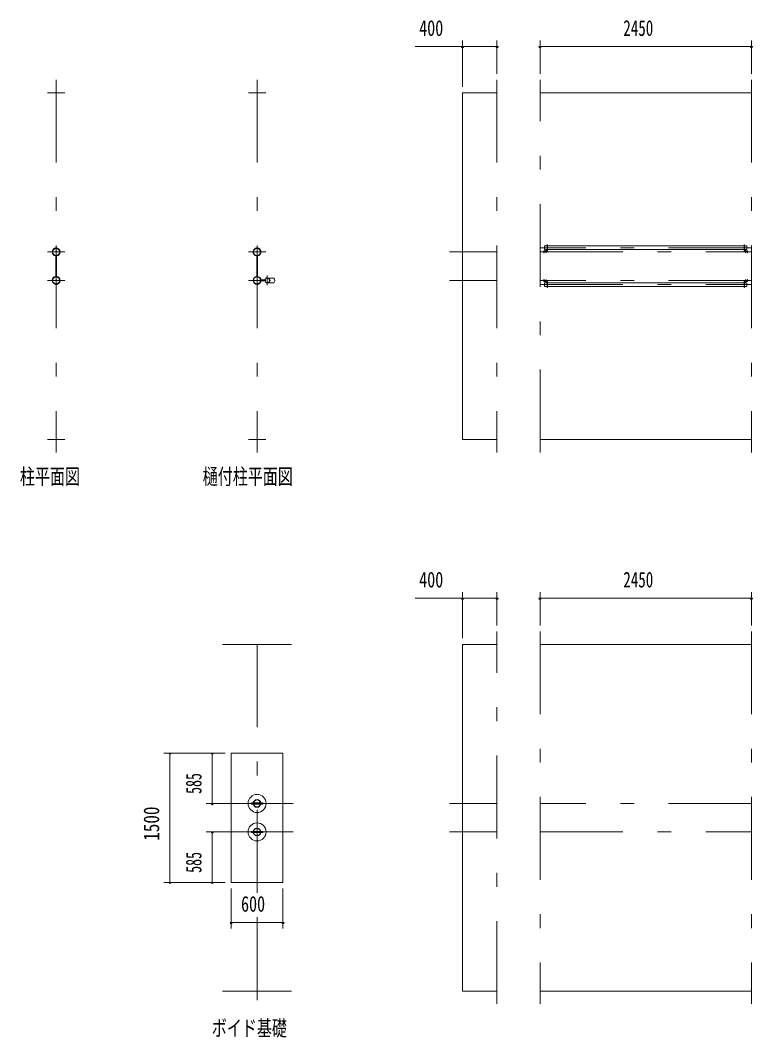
# Model space of a CAD drawing. Units: millimetres, scale not verified. Extents: x -31547 to 31550, y -14700 to 14700.
# Drawn here: x -31547 to -23057, y -11328 to 468 of the extents above; entities that cross this region are included whole.
import ezdxf
from ezdxf.enums import TextEntityAlignment as Align

# ---------------------------------------------------------------- set-up
doc = ezdxf.new("R2010")
doc.units = ezdxf.units.MM
doc.header["$LTSCALE"] = 80
doc.linetypes.add('USER3', pattern=[24, 12, -5, 2, -5])
for name, color, linetype, lineweight in [('0-2_1-07BOLD', 7, 'Continuous', 18), ('0-3_1-27CENTER', 3, 'USER3', 18), ('0-5_1-57DIM', 3, 'Continuous', 18)]:
    doc.layers.add(name, color=color, linetype=linetype, lineweight=lineweight)
doc.styles.add('ＭＳ ゴシック', font='')
doc.styles.get('ＭＳ ゴシック').set_extended_font_data('MS Gothic')

msp = doc.modelspace()

# ---------------------------------------------------------------- linework, layer by layer
at = {"layer": '0-2_1-07BOLD'}
for p, q in [((-31232.31, -372.46), (-31032.31, -372.46)), ((-28702.58, -372.46), (-28902.58, -372.46)), ((-26421.13, -372.46), (-26021.13, -372.46)), ((-23071.13, -372.46), (-25521.13, -372.46)), ((-25441.78, -2204.26), (-25471.38, -2204.26)), ((-25471.38, -2207.46), (-25441.78, -2207.46)), ((-25439.78, -2146.96), (-25468.63, -2146.96)), ((-25439.78, -2202.26), (-25439.78, -2136.46)), ((-23155.68, -2146.96), (-25436.58, -2146.96)), ((-25436.58, -2189.65), (-23155.68, -2189.65)), ((-23150.48, -2204.26), (-23120.88, -2204.26)), ((-23120.88, -2207.46), (-23150.48, -2207.46)), ((-23115.68, -2229.46), (-23115.68, -2209.46)), ((-31135.3, -2261.9), (-31135.3, -2503.01)), ((-31129.3, -2503.01), (-31129.3, -2261.9)), ((-28805.6, -2503.01), (-28805.6, -2261.9)), ((-28799.59, -2261.9), (-28799.59, -2503.01)), ((-28758.14, -2544.45), (-28711.93, -2544.45)), ((-28711.93, -2550.46), (-28758.14, -2550.46)), ((-28713.32, -2542.85), (-28756.67, -2542.85)), ((-28756.67, -2552.06), (-28713.32, -2552.06)), ((-28607.49, -2519.96), (-28675.07, -2519.96)), ((-28675.07, -2574.96), (-28607.49, -2574.96)), ((-25476.58, -2535.46), (-25476.58, -2555.46)), ((-25471.38, -2557.46), (-25441.78, -2557.46)), ((-25441.78, -2560.66), (-25471.38, -2560.66)), ((-25468.63, -2575.26), (-25439.78, -2575.26)), ((-25436.58, -2575.26), (-23155.68, -2575.26)), ((-23120.88, -2557.46), (-23150.48, -2557.46)), ((-23150.48, -2560.66), (-23120.88, -2560.66)), ((-23155.68, -2617.95), (-25436.58, -2617.95)), ((-31032.31, -4392.46), (-31232.31, -4392.46)), ((-28902.58, -4392.46), (-28702.58, -4392.46)), ((-25521.13, -4392.46), (-23071.13, -4392.46)), ((-29202.58, -6767.46), (-28402.58, -6767.46)), ((-23071.13, -6767.46), (-25521.13, -6767.46)), ((-28842.4, -8605.96), (-28762.76, -8605.96)), ((-28846.65, -8618.95), (-28867.58, -8618.95)), ((-28762.76, -8618.95), (-28842.4, -8618.95)), ((-28846.65, -8948.95), (-28867.58, -8948.95)), ((-28842.4, -8935.96), (-28762.76, -8935.96)), ((-28762.76, -8948.95), (-28842.4, -8948.95)), ((-28402.58, -10787.46), (-29202.58, -10787.46)), ((-25521.13, -10787.46), (-23071.13, -10787.46))]:
    msp.add_line(p, q, dxfattribs=at)
for points in [[(-26421.13, -372.46), (-26421.13, -4392.46), (-26021.13, -4392.46)], [(-25473.38, -2209.46), (-25473.38, -2229.46), (-25476.58, -2229.46), (-25476.58, -2209.46)], [(-25468.63, -2146.96), (-25468.63, -2189.65), (-25439.78, -2189.65)], [(-25439.78, -2136.46), (-25436.58, -2136.46), (-25436.58, -2202.26)], [(-23152.48, -2202.26), (-23152.48, -2136.46), (-23155.68, -2136.46), (-23155.68, -2202.26)], [(-23152.48, -2189.65), (-23123.63, -2189.65), (-23123.63, -2146.96), (-23152.48, -2146.96)], [(-23118.88, -2209.46), (-23118.88, -2229.46), (-23115.68, -2229.46)], [(-31135.3, -2292.46), (-31136.9, -2292.46), (-31136.9, -2263.38)], [(-31127.7, -2263.38), (-31127.7, -2292.46), (-31129.3, -2292.46)], [(-28807.2, -2263.38), (-28807.2, -2292.46), (-28805.6, -2292.46)], [(-28799.59, -2292.46), (-28797.99, -2292.46), (-28797.99, -2263.38)], [(-31136.9, -2501.54), (-31136.9, -2472.46), (-31135.3, -2472.46)], [(-31129.3, -2472.46), (-31127.7, -2472.46), (-31127.7, -2501.54)], [(-28805.6, -2472.46), (-28807.2, -2472.46), (-28807.2, -2501.54)], [(-28797.99, -2501.54), (-28797.99, -2472.46), (-28799.59, -2472.46)], [(-25473.38, -2555.46), (-25473.38, -2535.46), (-25476.58, -2535.46)], [(-25439.78, -2617.95), (-25468.63, -2617.95), (-25468.63, -2575.26)], [(-25439.78, -2562.66), (-25439.78, -2628.46), (-25436.58, -2628.46), (-25436.58, -2562.66)], [(-23155.68, -2562.66), (-23155.68, -2628.46), (-23152.48, -2628.46), (-23152.48, -2562.66)], [(-23152.48, -2575.26), (-23123.63, -2575.26), (-23123.63, -2617.95), (-23152.48, -2617.95)], [(-23118.88, -2555.46), (-23118.88, -2535.46), (-23115.68, -2535.46), (-23115.68, -2555.46)], [(-26021.13, -6767.46), (-26421.13, -6767.46), (-26421.13, -10787.46), (-26021.13, -10787.46)], [(-28867.58, -8618.95), (-28867.58, -8605.96), (-28846.65, -8605.96)], [(-28758.51, -8605.96), (-28737.58, -8605.96), (-28737.58, -8618.95), (-28758.51, -8618.95)], [(-28867.58, -8948.95), (-28867.58, -8935.96), (-28846.65, -8935.96)], [(-28758.51, -8935.96), (-28737.58, -8935.96), (-28737.58, -8948.95), (-28758.51, -8948.95)]]:
    msp.add_lwpolyline(points, dxfattribs=at)
msp.add_lwpolyline([(-29102.58, -9527.46), (-29102.58, -8027.45), (-28502.58, -8027.45), (-28502.58, -9527.46)], close=True, dxfattribs=at)
for centre, radius in [((-31132.31, -2217.46), 44.55), ((-31132.31, -2217.46), 40.35), ((-31132.31, -2169.06), 2.25), ((-28802.59, -2217.46), 44.55), ((-28802.59, -2217.46), 40.35), ((-28802.59, -2169.06), 2.25), ((-31132.31, -2547.46), 44.55), ((-31132.31, -2547.46), 40.35), ((-31132.31, -2595.86), 2.25), ((-28802.59, -2547.46), 46.15), ((-28802.59, -2547.46), 44.55), ((-28802.59, -2547.46), 40.35), ((-28802.59, -2595.86), 2.25), ((-28684.59, -2547.46), 27.5), ((-28653.24, -2547.46), 2.25), ((-28802.58, -8612.45), 105), ((-28802.58, -8612.45), 44.55), ((-28802.58, -8612.45), 40.35), ((-28802.58, -8942.45), 105), ((-28802.58, -8942.45), 44.55), ((-28802.58, -8942.45), 40.35)]:
    msp.add_circle(centre, radius, dxfattribs=at)
for centre, radius, start, end in [((-31132.3, -2217.46), 46.15, 93.78961, 264.28209), ((-31132.31, -2169.06), 3.85, 322.09525, 270.00276), ((-31132.3, -2217.46), 46.15, 275.72758, 90.00154), ((-28802.59, -2217.46), 46.15, 89.99846, 264.27242), ((-28802.59, -2169.06), 3.85, 269.99724, 217.90475), ((-28802.59, -2217.46), 46.15, 275.71791, 86.21039), ((-25471.38, -2209.46), 5.2, 90, 180), ((-25471.38, -2209.46), 2, 90, 180), ((-25441.78, -2202.26), 2, 270, 0), ((-25441.78, -2202.26), 5.2, 270, 0), ((-23150.48, -2202.26), 5.2, 180, 270), ((-23150.48, -2202.26), 2, 180, 270), ((-23120.88, -2209.46), 5.2, 0, 90), ((-23120.88, -2209.46), 2, 0, 90), ((-31132.3, -2547.46), 46.15, 95.71837, 266.21085), ((-31132.31, -2595.86), 3.85, 90, 37.90752), ((-31132.3, -2547.46), 46.15, 269.99892, 84.27287), ((-28802.59, -2595.86), 3.85, 142.09248, 90), ((-28684.59, -2547.46), 29.1, 0, 170.90512), ((-28684.59, -2547.46), 29.1, 189.09599, 354.06984), ((-28701.99, -2547.46), 44.9, 19.58864, 37.76454), ((-28701.99, -2547.46), 44.9, 322.23546, 340.41136), ((-28653.24, -2547.46), 3.85, 180, 128.65778), ((-28642.98, -2547.46), 44.9, 322.23546, 37.76454), ((-25471.38, -2555.46), 5.2, 180, 270), ((-25471.38, -2555.46), 2, 180, 270), ((-25441.78, -2562.66), 5.2, 0, 90), ((-25441.78, -2562.66), 2, 0, 90), ((-23150.48, -2562.66), 5.2, 90, 180), ((-23150.48, -2562.66), 2, 90, 180), ((-23120.88, -2555.46), 2, 270, 0), ((-23120.88, -2555.46), 5.2, 270, 0)]:
    msp.add_arc(centre, radius, start, end, dxfattribs=at)
at = {"layer": '0-3_1-27CENTER'}
for p, q in [((-31132.31, -222.46), (-31132.31, -4542.46)), ((-28802.58, -222.46), (-28802.58, -4542.46)), ((-26021.13, -222.46), (-26021.13, -4542.46)), ((-25521.13, -4542.46), (-25521.13, -222.46)), ((-23071.13, -222.46), (-23071.13, -4542.46)), ((-31032.31, -2217.46), (-31232.31, -2217.46)), ((-28702.58, -2217.46), (-28902.58, -2217.46)), ((-26571.13, -2217.46), (-26021.13, -2217.46)), ((-23071.13, -2168.31), (-25521.13, -2168.31)), ((-25521.13, -2217.46), (-23071.13, -2217.46)), ((-25451.58, -2184.66), (-25451.58, -2226.46)), ((-23140.68, -2226.46), (-23140.68, -2184.66)), ((-31232.31, -2547.46), (-31032.31, -2547.46)), ((-28702.58, -2547.46), (-28902.58, -2547.46)), ((-28735.06, -2558.22), (-28735.06, -2536.69)), ((-28684.59, -2492.46), (-28684.59, -2602.46)), ((-26021.13, -2547.46), (-26571.13, -2547.46)), ((-23071.13, -2547.46), (-25521.13, -2547.46)), ((-25451.58, -2538.46), (-25451.58, -2580.26)), ((-23140.68, -2538.46), (-23140.68, -2580.26)), ((-25521.13, -2596.61), (-23071.13, -2596.61)), ((-28802.58, -9647.46), (-28802.58, -6617.46)), ((-26021.13, -10937.46), (-26021.13, -6617.46)), ((-25521.13, -6617.46), (-25521.13, -10937.46)), ((-23071.13, -6617.46), (-23071.13, -10937.46)), ((-29202.58, -8612.46), (-28382.57, -8612.46)), ((-26571.13, -8612.46), (-26021.13, -8612.46)), ((-23071.13, -8612.46), (-25521.13, -8612.46)), ((-28382.57, -8942.45), (-29202.58, -8942.45)), ((-26021.13, -8942.46), (-26571.13, -8942.46)), ((-25521.13, -8942.46), (-23071.13, -8942.46)), ((-28802.58, -9932.27), (-28802.58, -10937.46))]:
    msp.add_line(p, q, dxfattribs=at)
at = {"layer": '0-5_1-57DIM'}
for p, q in [((-26970.63, 162.54), (-26421.13, 162.54)), ((-26407.13, 162.54), (-26435.13, 162.54)), ((-26421.13, 232.54), (-26421.13, -302.46)), ((-26421.13, 162.54), (-26021.13, 162.54)), ((-26007.13, 162.54), (-26035.13, 162.54)), ((-26021.13, 232.54), (-26021.13, -152.46)), ((-25507.13, 162.54), (-25535.13, 162.54)), ((-25521.13, -152.46), (-25521.13, 232.54)), ((-25521.13, 162.54), (-23071.13, 162.54)), ((-23057.13, 162.54), (-23085.13, 162.54)), ((-23071.13, 232.54), (-23071.13, -152.46)), ((-26421.13, -6232.46), (-26970.63, -6232.46)), ((-26407.13, -6232.46), (-26435.13, -6232.46)), ((-26421.13, -6162.46), (-26421.13, -6697.46)), ((-26421.13, -6232.46), (-26021.13, -6232.46)), ((-26007.13, -6232.46), (-26035.13, -6232.46)), ((-26021.13, -6547.46), (-26021.13, -6162.46)), ((-25507.13, -6232.46), (-25535.13, -6232.46)), ((-25521.13, -6162.46), (-25521.13, -6547.46)), ((-25521.13, -6232.46), (-23071.13, -6232.46)), ((-23057.13, -6232.46), (-23085.13, -6232.46)), ((-23071.13, -6162.46), (-23071.13, -6547.46)), ((-29172.58, -8027.45), (-29882.58, -8027.45)), ((-29798.58, -8027.45), (-29826.58, -8027.45)), ((-29812.58, -8027.45), (-29812.58, -9527.46)), ((-29308.58, -8027.45), (-29336.58, -8027.45)), ((-29322.58, -8027.45), (-29322.58, -8612.46)), ((-29392.58, -8612.46), (-29172.58, -8612.46)), ((-29308.58, -8612.46), (-29336.58, -8612.46)), ((-29172.58, -8942.45), (-29392.58, -8942.45)), ((-29308.58, -8942.45), (-29336.58, -8942.45)), ((-29322.58, -8942.45), (-29322.58, -9527.46)), ((-29882.58, -9527.46), (-29172.58, -9527.46)), ((-29798.58, -9527.46), (-29826.58, -9527.46)), ((-29308.58, -9527.46), (-29336.58, -9527.46)), ((-29102.58, -9597.46), (-29102.58, -10062.27)), ((-28502.58, -10062.27), (-28502.58, -9597.46)), ((-29088.58, -9992.27), (-29116.58, -9992.27)), ((-29102.58, -9992.27), (-28502.58, -9992.27)), ((-28488.58, -9992.27), (-28516.58, -9992.27))]:
    msp.add_line(p, q, dxfattribs=at)
for centre in [(-26421.13, 162.54), (-26021.13, 162.54), (-25521.13, 162.54), (-23071.13, 162.54), (-26421.13, -6232.46), (-26021.13, -6232.46), (-25521.13, -6232.46), (-23071.13, -6232.46), (-29812.58, -8027.45), (-29322.58, -8027.45), (-29322.58, -8612.46), (-29322.58, -8942.45), (-29812.58, -9527.46), (-29322.58, -9527.46), (-29102.58, -9992.27), (-28502.58, -9992.27)]:
    msp.add_arc(centre, 14, 180, 0, dxfattribs=at)

# ---------------------------------------------------------------- texts
at = {"layer": '0-5_1-57DIM', "color": 7, "style": 'ＭＳ ゴシック'}
for s, width, p in [('400', 0.75, (-26923.55, 232.54)), ('2450', 0.7, (-24556.54, 232.54)), ('柱平面図', 0.7, (-31552.31, -4967.59)), ('樋付柱平面図', 0.7, (-29432.58, -4967.59)), ('400', 0.75, (-26923.55, -6162.46)), ('2450', 0.7, (-24556.54, -6162.46)), ('600', 0.75, (-28988.58, -9922.27)), ('ボイド基礎', 0.7, (-29327.58, -11362.59))]:
    msp.add_text(s, height=182.3, dxfattribs=dict(at, width=width)).set_placement(p, align=Align.BOTTOM_LEFT)
for s, width, p in [('585', 0.65, (-29392.58, -8501.81)), ('1500', 0.8, (-29882.58, -9044.83)), ('585', 0.65, (-29392.58, -9416.81))]:
    msp.add_text(s, height=182.3, rotation=90, dxfattribs=dict(at, width=width)).set_placement(p, align=Align.BOTTOM_LEFT)

doc.saveas('drawing.dxf')
